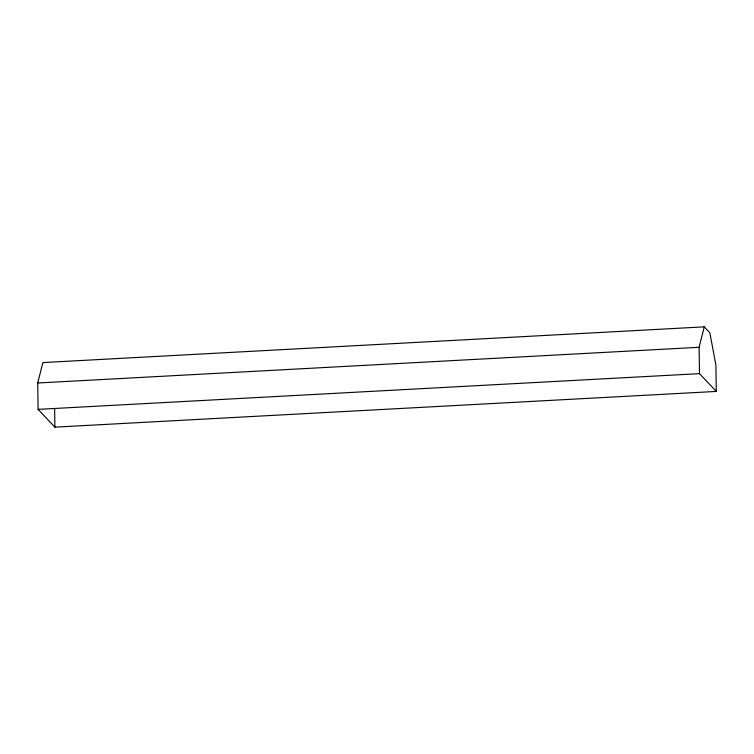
<?xml version="1.0" encoding="UTF-8"?>
<svg xmlns="http://www.w3.org/2000/svg" width="754" height="754" viewBox="0 0 754 754"><rect width="100%" height="100%" fill="white"/><g stroke="black" fill="none" stroke-linecap="round" stroke-linejoin="round"><path stroke-width="1.13" d="M37.7 383.004L42.884 362.57L704.274 326.85L709.863 332.778L715.885 365.068L716.3 391.43L54.91 427.15L38.115 409.365L37.7 383.004L699.09 347.283L704.274 326.85M38.115 409.365L699.495 373.645L716.3 391.43M699.09 347.283L699.495 373.645M54.627 408.819L54.91 427.15"/></g></svg>
